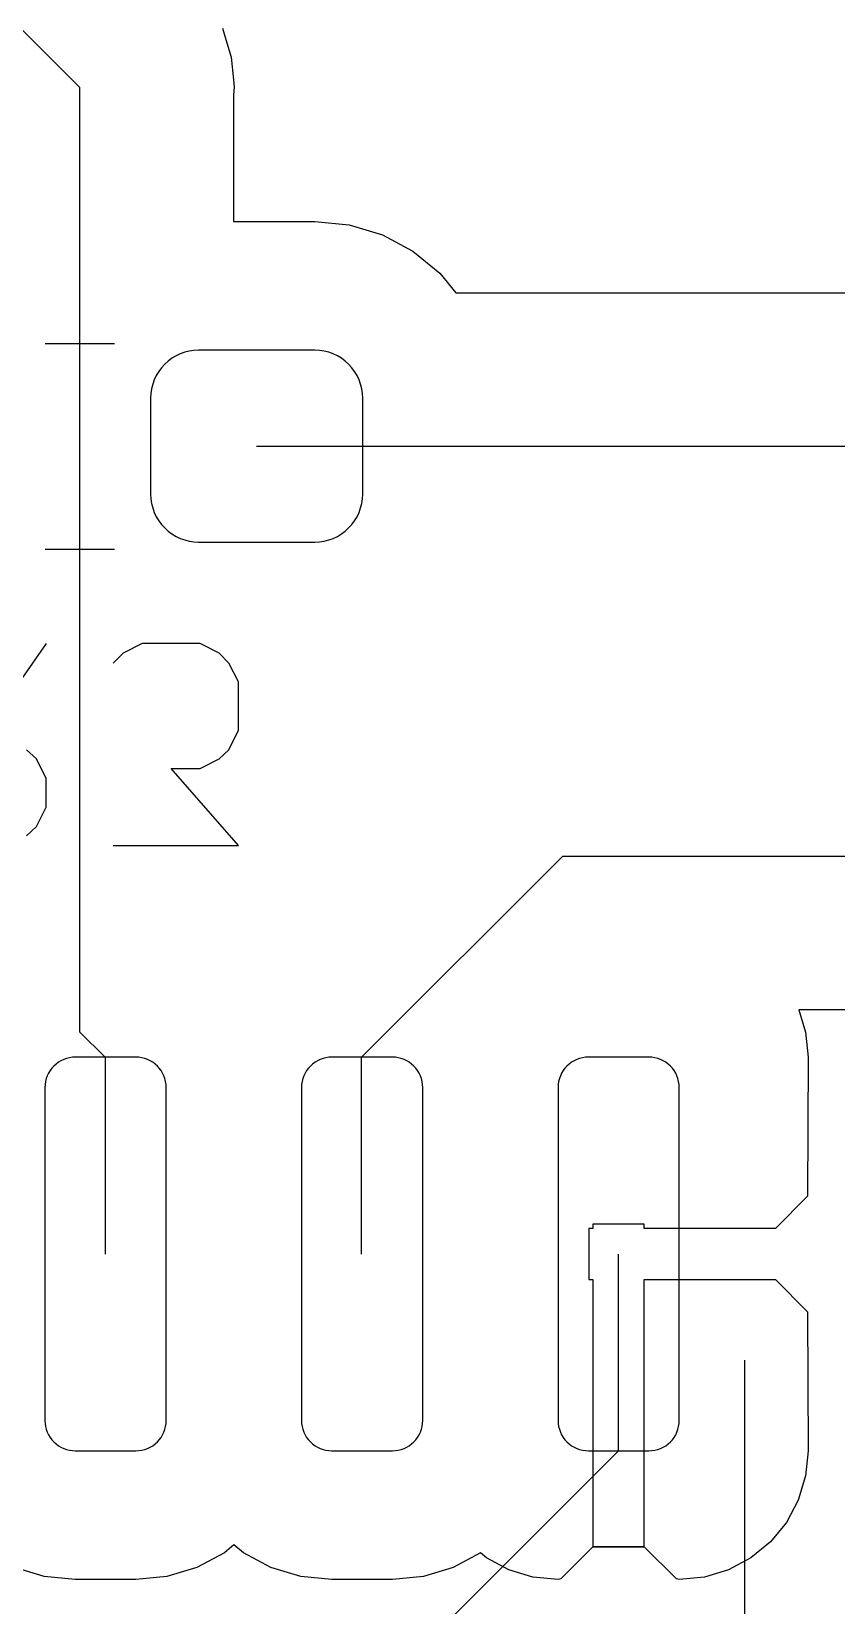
# Model space of a CAD drawing. Extents: x 169 to 33241, y 66 to 35500.
# Drawn here: x 17150 to 18720, y 5639 to 8709 of the extents above; entities that cross this region are included whole.
import ezdxf

# ---------------------------------------------------------------- set-up
doc = ezdxf.new("R2010")
doc.units = 0

msp = doc.modelspace()

# ---------------------------------------------------------------- linework, layer by layer
at = {"layer": 'Layer 1'}
for p, q in [((16444, 9400), (17244, 8600)), ((17522.7, 8715.06), (17529.5, 8692.82)), ((17529.5, 8692.82), (17539.8, 8658.66)), ((17539.8, 8658.66), (17544.2, 8614.7)), ((17244, 8600), (17244, 6758)), ((17544.2, 8614.7), (17544.2, 8614.69)), ((17544.2, 8614.69), (17545.6, 8600)), ((17545.6, 8600), (17544.2, 8585.31)), ((17544.2, 8585.31), (17544.2, 8338.22)), ((17544.2, 8338.22), (17702.6, 8338.22)), ((17702.6, 8338.22), (17769.9, 8331.59)), ((17769.9, 8331.59), (17834.5, 8311.98)), ((17834.5, 8311.98), (17894.1, 8280.12)), ((17894.1, 8280.12), (17946.4, 8237.25)), ((17946.4, 8237.25), (17977.6, 8199.21)), ((17977.6, 8199.21), (18906.7, 8199.21)), ((17177, 8100), (17312, 8100)), ((17432.2, 8075.97), (17424.3, 8071.25)), ((17432.2, 8075.97), (17424.3, 8071.25)), ((17440.5, 8079.89), (17432.2, 8075.97)), ((17440.5, 8079.89), (17432.2, 8075.97)), ((17449.1, 8082.98), (17440.5, 8079.89)), ((17449.1, 8082.98), (17440.5, 8079.89)), ((17458, 8085.21), (17449.1, 8082.98)), ((17458, 8085.21), (17449.1, 8082.98)), ((17467.1, 8086.56), (17458, 8085.21)), ((17467.1, 8086.56), (17458, 8085.21)), ((17476.2, 8087.01), (17467.1, 8086.56)), ((17476.2, 8087.01), (17467.1, 8086.56)), ((17702.6, 8087.01), (17476.2, 8087.01)), ((17702.6, 8087.01), (17476.2, 8087.01)), ((17711.8, 8086.56), (17702.6, 8087.01)), ((17711.8, 8086.56), (17702.6, 8087.01)), ((17720.9, 8085.21), (17711.8, 8086.56)), ((17720.9, 8085.21), (17711.8, 8086.56)), ((17729.8, 8082.98), (17720.9, 8085.21)), ((17729.8, 8082.98), (17720.9, 8085.21)), ((17738.4, 8079.89), (17729.8, 8082.98)), ((17738.4, 8079.89), (17729.8, 8082.98)), ((17746.7, 8075.97), (17738.4, 8079.89)), ((17746.7, 8075.97), (17738.4, 8079.89)), ((17754.6, 8071.25), (17746.7, 8075.97)), ((17754.6, 8071.25), (17746.7, 8075.97)), ((17398.5, 8045.45), (17393.8, 8037.58)), ((17398.5, 8045.45), (17393.8, 8037.58)), ((17404, 8052.82), (17398.5, 8045.45)), ((17404, 8052.82), (17398.5, 8045.45)), ((17410.1, 8059.62), (17404, 8052.82)), ((17410.1, 8059.62), (17404, 8052.82)), ((17416.9, 8065.78), (17410.1, 8059.62)), ((17416.9, 8065.78), (17410.1, 8059.62)), ((17424.3, 8071.25), (17416.9, 8065.78)), ((17424.3, 8071.25), (17416.9, 8065.78)), ((17761.9, 8065.78), (17754.6, 8071.25)), ((17761.9, 8065.78), (17754.6, 8071.25)), ((17768.7, 8059.62), (17761.9, 8065.78)), ((17768.7, 8059.62), (17761.9, 8065.78)), ((17774.9, 8052.82), (17768.7, 8059.62)), ((17774.9, 8052.82), (17768.7, 8059.62)), ((17780.4, 8045.45), (17774.9, 8052.82)), ((17780.4, 8045.45), (17774.9, 8052.82)), ((17785.1, 8037.58), (17780.4, 8045.45)), ((17785.1, 8037.58), (17780.4, 8045.45)), ((17386.8, 8020.65), (17384.5, 8011.75)), ((17386.8, 8020.65), (17384.5, 8011.75)), ((17389.9, 8029.29), (17386.8, 8020.65)), ((17389.9, 8029.29), (17386.8, 8020.65)), ((17393.8, 8037.58), (17389.9, 8029.29)), ((17393.8, 8037.58), (17389.9, 8029.29)), ((17789, 8029.29), (17785.1, 8037.58)), ((17789, 8029.29), (17785.1, 8037.58)), ((17792.1, 8020.65), (17789, 8029.29)), ((17792.1, 8020.65), (17789, 8029.29)), ((17794.3, 8011.75), (17792.1, 8020.65)), ((17794.3, 8011.75), (17792.1, 8020.65)), ((17383.2, 8002.67), (17382.7, 7993.5)), ((17383.2, 8002.67), (17382.7, 7993.5)), ((17382.7, 7993.5), (17382.7, 7806.5)), ((17382.7, 7993.5), (17382.7, 7806.5)), ((17384.5, 8011.75), (17383.2, 8002.67)), ((17384.5, 8011.75), (17383.2, 8002.67)), ((17795.7, 8002.67), (17794.3, 8011.75)), ((17795.7, 8002.67), (17794.3, 8011.75)), ((17796.1, 7993.5), (17795.7, 8002.67)), ((17796.1, 7993.5), (17795.7, 8002.67)), ((17796.1, 7806.5), (17796.1, 7993.5)), ((17796.1, 7806.5), (17796.1, 7993.5)), ((17589, 7900), (29844, 7900)), ((17382.7, 7806.5), (17383.2, 7797.33)), ((17382.7, 7806.5), (17383.2, 7797.33)), ((17795.7, 7797.33), (17796.1, 7806.5)), ((17795.7, 7797.33), (17796.1, 7806.5)), ((17383.2, 7797.33), (17384.5, 7788.25)), ((17383.2, 7797.33), (17384.5, 7788.25)), ((17384.5, 7788.25), (17386.8, 7779.35)), ((17384.5, 7788.25), (17386.8, 7779.35)), ((17386.8, 7779.35), (17389.9, 7770.71)), ((17386.8, 7779.35), (17389.9, 7770.71)), ((17389.9, 7770.71), (17393.8, 7762.42)), ((17389.9, 7770.71), (17393.8, 7762.42)), ((17785.1, 7762.42), (17789, 7770.71)), ((17785.1, 7762.42), (17789, 7770.71)), ((17789, 7770.71), (17792.1, 7779.35)), ((17789, 7770.71), (17792.1, 7779.35)), ((17792.1, 7779.35), (17794.3, 7788.25)), ((17792.1, 7779.35), (17794.3, 7788.25)), ((17794.3, 7788.25), (17795.7, 7797.33)), ((17794.3, 7788.25), (17795.7, 7797.33)), ((17393.8, 7762.42), (17398.5, 7754.55)), ((17393.8, 7762.42), (17398.5, 7754.55)), ((17398.5, 7754.55), (17404, 7747.18)), ((17398.5, 7754.55), (17404, 7747.18)), ((17404, 7747.18), (17410.1, 7740.38)), ((17404, 7747.18), (17410.1, 7740.38)), ((17410.1, 7740.38), (17416.9, 7734.22)), ((17410.1, 7740.38), (17416.9, 7734.22)), ((17761.9, 7734.22), (17768.7, 7740.38)), ((17761.9, 7734.22), (17768.7, 7740.38)), ((17768.7, 7740.38), (17774.9, 7747.18)), ((17768.7, 7740.38), (17774.9, 7747.18)), ((17774.9, 7747.18), (17780.4, 7754.55)), ((17774.9, 7747.18), (17780.4, 7754.55)), ((17780.4, 7754.55), (17785.1, 7762.42)), ((17780.4, 7754.55), (17785.1, 7762.42)), ((17416.9, 7734.22), (17424.3, 7728.75)), ((17416.9, 7734.22), (17424.3, 7728.75)), ((17424.3, 7728.75), (17432.2, 7724.03)), ((17424.3, 7728.75), (17432.2, 7724.03)), ((17432.2, 7724.03), (17440.5, 7720.11)), ((17432.2, 7724.03), (17440.5, 7720.11)), ((17440.5, 7720.11), (17449.1, 7717.02)), ((17440.5, 7720.11), (17449.1, 7717.02)), ((17449.1, 7717.02), (17458, 7714.79)), ((17449.1, 7717.02), (17458, 7714.79)), ((17458, 7714.79), (17467.1, 7713.44)), ((17458, 7714.79), (17467.1, 7713.44)), ((17467.1, 7713.44), (17476.2, 7712.99)), ((17467.1, 7713.44), (17476.2, 7712.99)), ((17476.2, 7712.99), (17702.6, 7712.99)), ((17476.2, 7712.99), (17702.6, 7712.99)), ((17702.6, 7712.99), (17711.8, 7713.44)), ((17702.6, 7712.99), (17711.8, 7713.44)), ((17711.8, 7713.44), (17720.9, 7714.79)), ((17711.8, 7713.44), (17720.9, 7714.79)), ((17720.9, 7714.79), (17729.8, 7717.02)), ((17720.9, 7714.79), (17729.8, 7717.02)), ((17729.8, 7717.02), (17738.4, 7720.11)), ((17729.8, 7717.02), (17738.4, 7720.11)), ((17738.4, 7720.11), (17746.7, 7724.03)), ((17738.4, 7720.11), (17746.7, 7724.03)), ((17746.7, 7724.03), (17754.6, 7728.75)), ((17746.7, 7724.03), (17754.6, 7728.75)), ((17754.6, 7728.75), (17761.9, 7734.22)), ((17754.6, 7728.75), (17761.9, 7734.22)), ((17177, 7699), (17312, 7699)), ((17179, 7515), (17048, 7327)), ((17329, 7496), (17310, 7477)), ((17366, 7515), (17329, 7496)), ((17479, 7515), (17366, 7515)), ((17516, 7496), (17479, 7515)), ((17535, 7477), (17516, 7496)), ((17554, 7440), (17535, 7477)), ((17554, 7346), (17554, 7440)), ((17535, 7308), (17554, 7346)), ((17160, 7290), (17141, 7308)), ((17516, 7290), (17535, 7308)), ((17179, 7252), (17160, 7290)), ((17479, 7271), (17516, 7290)), ((17179, 7196), (17179, 7252)), ((17554, 7121), (17423, 7271)), ((17423, 7271), (17479, 7271)), ((17160, 7158), (17179, 7196)), ((17141, 7140), (17160, 7158)), ((17310, 7121), (17554, 7121)), ((17794, 6708), (18186, 7100)), ((18186, 7100), (19096, 7100)), ((19081.4, 6800.79), (18646.2, 6800.79)), ((18646.2, 6800.79), (18659.4, 6757.28)), ((17244, 6758), (17294, 6708)), ((18659.4, 6757.28), (18664.3, 6708.27)), ((17198.4, 6694.86), (17194.1, 6690.97)), ((17198.4, 6694.86), (17194.1, 6690.97)), ((17203.1, 6698.31), (17198.4, 6694.86)), ((17203.1, 6698.31), (17198.4, 6694.86)), ((17208, 6701.29), (17203.1, 6698.31)), ((17208, 6701.29), (17203.1, 6698.31)), ((17213.3, 6703.77), (17208, 6701.29)), ((17213.3, 6703.77), (17208, 6701.29)), ((17218.7, 6705.72), (17213.3, 6703.77)), ((17218.7, 6705.72), (17213.3, 6703.77)), ((17224.4, 6707.13), (17218.7, 6705.72)), ((17224.4, 6707.13), (17218.7, 6705.72)), ((17230.1, 6707.98), (17224.4, 6707.13)), ((17230.1, 6707.98), (17224.4, 6707.13)), ((17235.9, 6708.27), (17230.1, 6707.98)), ((17235.9, 6708.27), (17230.1, 6707.98)), ((17354, 6708.27), (17235.9, 6708.27)), ((17354, 6708.27), (17235.9, 6708.27)), ((17294, 6708), (17294, 6324)), ((17359.8, 6707.98), (17354, 6708.27)), ((17359.8, 6707.98), (17354, 6708.27)), ((17365.5, 6707.13), (17359.8, 6707.98)), ((17365.5, 6707.13), (17359.8, 6707.98)), ((17371.1, 6705.72), (17365.5, 6707.13)), ((17371.1, 6705.72), (17365.5, 6707.13)), ((17376.6, 6703.77), (17371.1, 6705.72)), ((17376.6, 6703.77), (17371.1, 6705.72)), ((17381.8, 6701.29), (17376.6, 6703.77)), ((17381.8, 6701.29), (17376.6, 6703.77)), ((17386.8, 6698.31), (17381.8, 6701.29)), ((17386.8, 6698.31), (17381.8, 6701.29)), ((17391.5, 6694.86), (17386.8, 6698.31)), ((17391.5, 6694.86), (17386.8, 6698.31)), ((17395.8, 6690.97), (17391.5, 6694.86)), ((17395.8, 6690.97), (17391.5, 6694.86)), ((17698.4, 6694.86), (17694.1, 6690.97)), ((17698.4, 6694.86), (17694.1, 6690.97)), ((17703.1, 6698.31), (17698.4, 6694.86)), ((17703.1, 6698.31), (17698.4, 6694.86)), ((17708, 6701.29), (17703.1, 6698.31)), ((17708, 6701.29), (17703.1, 6698.31)), ((17713.3, 6703.77), (17708, 6701.29)), ((17713.3, 6703.77), (17708, 6701.29)), ((17718.7, 6705.72), (17713.3, 6703.77)), ((17718.7, 6705.72), (17713.3, 6703.77)), ((17724.4, 6707.13), (17718.7, 6705.72)), ((17724.4, 6707.13), (17718.7, 6705.72)), ((17730.1, 6707.98), (17724.4, 6707.13)), ((17730.1, 6707.98), (17724.4, 6707.13)), ((17735.9, 6708.27), (17730.1, 6707.98)), ((17735.9, 6708.27), (17730.1, 6707.98)), ((17854, 6708.27), (17735.9, 6708.27)), ((17854, 6708.27), (17735.9, 6708.27)), ((17794, 6324), (17794, 6708)), ((17859.8, 6707.98), (17854, 6708.27)), ((17859.8, 6707.98), (17854, 6708.27)), ((17865.5, 6707.13), (17859.8, 6707.98)), ((17865.5, 6707.13), (17859.8, 6707.98)), ((17871.1, 6705.72), (17865.5, 6707.13)), ((17871.1, 6705.72), (17865.5, 6707.13)), ((17876.6, 6703.77), (17871.1, 6705.72)), ((17876.6, 6703.77), (17871.1, 6705.72)), ((17881.8, 6701.29), (17876.6, 6703.77)), ((17881.8, 6701.29), (17876.6, 6703.77)), ((17886.8, 6698.31), (17881.8, 6701.29)), ((17886.8, 6698.31), (17881.8, 6701.29)), ((17891.5, 6694.86), (17886.8, 6698.31)), ((17891.5, 6694.86), (17886.8, 6698.31)), ((17895.8, 6690.97), (17891.5, 6694.86)), ((17895.8, 6690.97), (17891.5, 6694.86)), ((18198.4, 6694.86), (18194.1, 6690.97)), ((18198.4, 6694.86), (18194.1, 6690.97)), ((18203.1, 6698.31), (18198.4, 6694.86)), ((18203.1, 6698.31), (18198.4, 6694.86)), ((18208, 6701.29), (18203.1, 6698.31)), ((18208, 6701.29), (18203.1, 6698.31)), ((18213.3, 6703.77), (18208, 6701.29)), ((18213.3, 6703.77), (18208, 6701.29)), ((18218.7, 6705.72), (18213.3, 6703.77)), ((18218.7, 6705.72), (18213.3, 6703.77)), ((18224.4, 6707.13), (18218.7, 6705.72)), ((18224.4, 6707.13), (18218.7, 6705.72)), ((18230.1, 6707.98), (18224.4, 6707.13)), ((18230.1, 6707.98), (18224.4, 6707.13)), ((18235.9, 6708.27), (18230.1, 6707.98)), ((18235.9, 6708.27), (18230.1, 6707.98)), ((18354, 6708.27), (18235.9, 6708.27)), ((18354, 6708.27), (18235.9, 6708.27)), ((18359.8, 6707.98), (18354, 6708.27)), ((18359.8, 6707.98), (18354, 6708.27)), ((18365.5, 6707.13), (18359.8, 6707.98)), ((18365.5, 6707.13), (18359.8, 6707.98)), ((18371.1, 6705.72), (18365.5, 6707.13)), ((18371.1, 6705.72), (18365.5, 6707.13)), ((18376.6, 6703.77), (18371.1, 6705.72)), ((18376.6, 6703.77), (18371.1, 6705.72)), ((18381.8, 6701.29), (18376.6, 6703.77)), ((18381.8, 6701.29), (18376.6, 6703.77)), ((18386.8, 6698.31), (18381.8, 6701.29)), ((18386.8, 6698.31), (18381.8, 6701.29)), ((18391.5, 6694.86), (18386.8, 6698.31)), ((18391.5, 6694.86), (18386.8, 6698.31)), ((18395.8, 6690.97), (18391.5, 6694.86)), ((18395.8, 6690.97), (18391.5, 6694.86)), ((18664.3, 6708.27), (18663, 6436.91)), ((17179.4, 6666.36), (17178, 6660.73)), ((17179.4, 6666.36), (17178, 6660.73)), ((17181.3, 6671.81), (17179.4, 6666.36)), ((17181.3, 6671.81), (17179.4, 6666.36)), ((17183.8, 6677.05), (17181.3, 6671.81)), ((17183.8, 6677.05), (17181.3, 6671.81)), ((17186.8, 6682.02), (17183.8, 6677.05)), ((17186.8, 6682.02), (17183.8, 6677.05)), ((17190.2, 6686.68), (17186.8, 6682.02)), ((17190.2, 6686.68), (17186.8, 6682.02)), ((17194.1, 6690.97), (17190.2, 6686.68)), ((17194.1, 6690.97), (17190.2, 6686.68)), ((17399.6, 6686.68), (17395.8, 6690.97)), ((17399.6, 6686.68), (17395.8, 6690.97)), ((17403.1, 6682.02), (17399.6, 6686.68)), ((17403.1, 6682.02), (17399.6, 6686.68)), ((17406.1, 6677.05), (17403.1, 6682.02)), ((17406.1, 6677.05), (17403.1, 6682.02)), ((17408.6, 6671.81), (17406.1, 6677.05)), ((17408.6, 6671.81), (17406.1, 6677.05)), ((17410.5, 6666.36), (17408.6, 6671.81)), ((17410.5, 6666.36), (17408.6, 6671.81)), ((17411.9, 6660.73), (17410.5, 6666.36)), ((17411.9, 6660.73), (17410.5, 6666.36)), ((17679.4, 6666.36), (17678, 6660.73)), ((17679.4, 6666.36), (17678, 6660.73)), ((17681.3, 6671.81), (17679.4, 6666.36)), ((17681.3, 6671.81), (17679.4, 6666.36)), ((17683.8, 6677.05), (17681.3, 6671.81)), ((17683.8, 6677.05), (17681.3, 6671.81)), ((17686.8, 6682.02), (17683.8, 6677.05)), ((17686.8, 6682.02), (17683.8, 6677.05)), ((17690.2, 6686.68), (17686.8, 6682.02)), ((17690.2, 6686.68), (17686.8, 6682.02)), ((17694.1, 6690.97), (17690.2, 6686.68)), ((17694.1, 6690.97), (17690.2, 6686.68)), ((17899.6, 6686.68), (17895.8, 6690.97)), ((17899.6, 6686.68), (17895.8, 6690.97)), ((17903.1, 6682.02), (17899.6, 6686.68)), ((17903.1, 6682.02), (17899.6, 6686.68)), ((17906.1, 6677.05), (17903.1, 6682.02)), ((17906.1, 6677.05), (17903.1, 6682.02)), ((17908.6, 6671.81), (17906.1, 6677.05)), ((17908.6, 6671.81), (17906.1, 6677.05)), ((17910.5, 6666.36), (17908.6, 6671.81)), ((17910.5, 6666.36), (17908.6, 6671.81)), ((17911.9, 6660.73), (17910.5, 6666.36)), ((17911.9, 6660.73), (17910.5, 6666.36)), ((18179.4, 6666.36), (18178, 6660.73)), ((18179.4, 6666.36), (18178, 6660.73)), ((18181.3, 6671.81), (18179.4, 6666.36)), ((18181.3, 6671.81), (18179.4, 6666.36)), ((18183.8, 6677.05), (18181.3, 6671.81)), ((18183.8, 6677.05), (18181.3, 6671.81)), ((18186.8, 6682.02), (18183.8, 6677.05)), ((18186.8, 6682.02), (18183.8, 6677.05)), ((18190.2, 6686.68), (18186.8, 6682.02)), ((18190.2, 6686.68), (18186.8, 6682.02)), ((18194.1, 6690.97), (18190.2, 6686.68)), ((18194.1, 6690.97), (18190.2, 6686.68)), ((18399.6, 6686.68), (18395.8, 6690.97)), ((18399.6, 6686.68), (18395.8, 6690.97)), ((18403.1, 6682.02), (18399.6, 6686.68)), ((18403.1, 6682.02), (18399.6, 6686.68)), ((18406.1, 6677.05), (18403.1, 6682.02)), ((18406.1, 6677.05), (18403.1, 6682.02)), ((18408.6, 6671.81), (18406.1, 6677.05)), ((18408.6, 6671.81), (18406.1, 6677.05)), ((18410.5, 6666.36), (18408.6, 6671.81)), ((18410.5, 6666.36), (18408.6, 6671.81)), ((18411.9, 6660.73), (18410.5, 6666.36)), ((18411.9, 6660.73), (18410.5, 6666.36)), ((17177.1, 6655), (17176.8, 6649.21)), ((17177.1, 6655), (17176.8, 6649.21)), ((17176.8, 6649.21), (17176.8, 5999.61)), ((17176.8, 6649.21), (17176.8, 5999.61)), ((17178, 6660.73), (17177.1, 6655)), ((17178, 6660.73), (17177.1, 6655)), ((17412.8, 6655), (17411.9, 6660.73)), ((17412.8, 6655), (17411.9, 6660.73)), ((17413, 6649.21), (17412.8, 6655)), ((17413, 6649.21), (17412.8, 6655)), ((17413, 5999.61), (17413, 6649.21)), ((17413, 5999.61), (17413, 6649.21)), ((17677.1, 6655), (17676.8, 6649.21)), ((17677.1, 6655), (17676.8, 6649.21)), ((17676.8, 6649.21), (17676.8, 5999.61)), ((17676.8, 6649.21), (17676.8, 5999.61)), ((17678, 6660.73), (17677.1, 6655)), ((17678, 6660.73), (17677.1, 6655)), ((17912.8, 6655), (17911.9, 6660.73)), ((17912.8, 6655), (17911.9, 6660.73)), ((17913, 6649.21), (17912.8, 6655)), ((17913, 6649.21), (17912.8, 6655)), ((17913, 5999.61), (17913, 6649.21)), ((17913, 5999.61), (17913, 6649.21)), ((18177.1, 6655), (18176.8, 6649.21)), ((18177.1, 6655), (18176.8, 6649.21)), ((18176.8, 6649.21), (18176.8, 5999.61)), ((18176.8, 6649.21), (18176.8, 5999.61)), ((18178, 6660.73), (18177.1, 6655)), ((18178, 6660.73), (18177.1, 6655)), ((18412.8, 6655), (18411.9, 6660.73)), ((18412.8, 6655), (18411.9, 6660.73)), ((18413, 6649.21), (18412.8, 6655)), ((18413, 6649.21), (18412.8, 6655)), ((18413, 5999.61), (18413, 6649.21)), ((18413, 5999.61), (18413, 6649.21)), ((18663, 6436.91), (18600.5, 6374.41)), ((18244.9, 6374.41), (18237.1, 6374.41)), ((18237.1, 6374.41), (18237.1, 6274.41)), ((18344.9, 6382.28), (18244.9, 6382.28)), ((18244.9, 6382.28), (18244.9, 6374.41)), ((18344.9, 6374.41), (18344.9, 6382.28)), ((18600.5, 6374.41), (18344.9, 6374.41)), ((18294, 6324), (18294, 5940)), ((18237.1, 6274.41), (18244.9, 6274.41)), ((18244.9, 6274.41), (18244.9, 5753.05)), ((18344.9, 5753.05), (18344.9, 6274.41)), ((18344.9, 6274.41), (18600.5, 6274.41)), ((18600.5, 6274.41), (18663, 6211.91)), ((18663, 6211.91), (18664.3, 5940.55)), ((18541, 5350), (18541, 6117)), ((17176.8, 5999.61), (17177.1, 5993.82)), ((17176.8, 5999.61), (17177.1, 5993.82)), ((17177.1, 5993.82), (17178, 5988.09)), ((17177.1, 5993.82), (17178, 5988.09)), ((17178, 5988.09), (17179.4, 5982.46)), ((17178, 5988.09), (17179.4, 5982.46)), ((17410.5, 5982.46), (17411.9, 5988.09)), ((17410.5, 5982.46), (17411.9, 5988.09)), ((17411.9, 5988.09), (17412.8, 5993.82)), ((17411.9, 5988.09), (17412.8, 5993.82)), ((17412.8, 5993.82), (17413, 5999.61)), ((17412.8, 5993.82), (17413, 5999.61)), ((17676.8, 5999.61), (17677.1, 5993.82)), ((17676.8, 5999.61), (17677.1, 5993.82)), ((17677.1, 5993.82), (17678, 5988.09)), ((17677.1, 5993.82), (17678, 5988.09)), ((17678, 5988.09), (17679.4, 5982.46)), ((17678, 5988.09), (17679.4, 5982.46)), ((17910.5, 5982.46), (17911.9, 5988.09)), ((17910.5, 5982.46), (17911.9, 5988.09)), ((17911.9, 5988.09), (17912.8, 5993.82)), ((17911.9, 5988.09), (17912.8, 5993.82)), ((17912.8, 5993.82), (17913, 5999.61)), ((17912.8, 5993.82), (17913, 5999.61)), ((18176.8, 5999.61), (18177.1, 5993.82)), ((18176.8, 5999.61), (18177.1, 5993.82)), ((18177.1, 5993.82), (18178, 5988.09)), ((18177.1, 5993.82), (18178, 5988.09)), ((18178, 5988.09), (18179.4, 5982.46)), ((18178, 5988.09), (18179.4, 5982.46)), ((18410.5, 5982.46), (18411.9, 5988.09)), ((18410.5, 5982.46), (18411.9, 5988.09)), ((18411.9, 5988.09), (18412.8, 5993.82)), ((18411.9, 5988.09), (18412.8, 5993.82)), ((18412.8, 5993.82), (18413, 5999.61)), ((18412.8, 5993.82), (18413, 5999.61)), ((17179.4, 5982.46), (17181.3, 5977.01)), ((17179.4, 5982.46), (17181.3, 5977.01)), ((17181.3, 5977.01), (17183.8, 5971.77)), ((17181.3, 5977.01), (17183.8, 5971.77)), ((17183.8, 5971.77), (17186.8, 5966.8)), ((17183.8, 5971.77), (17186.8, 5966.8)), ((17186.8, 5966.8), (17190.2, 5962.14)), ((17186.8, 5966.8), (17190.2, 5962.14)), ((17190.2, 5962.14), (17194.1, 5957.85)), ((17190.2, 5962.14), (17194.1, 5957.85)), ((17194.1, 5957.85), (17198.4, 5953.96)), ((17194.1, 5957.85), (17198.4, 5953.96)), ((17391.5, 5953.96), (17395.8, 5957.85)), ((17391.5, 5953.96), (17395.8, 5957.85)), ((17395.8, 5957.85), (17399.6, 5962.14)), ((17395.8, 5957.85), (17399.6, 5962.14)), ((17399.6, 5962.14), (17403.1, 5966.8)), ((17399.6, 5962.14), (17403.1, 5966.8)), ((17403.1, 5966.8), (17406.1, 5971.77)), ((17403.1, 5966.8), (17406.1, 5971.77)), ((17406.1, 5971.77), (17408.6, 5977.01)), ((17406.1, 5971.77), (17408.6, 5977.01)), ((17408.6, 5977.01), (17410.5, 5982.46)), ((17408.6, 5977.01), (17410.5, 5982.46)), ((17679.4, 5982.46), (17681.3, 5977.01)), ((17679.4, 5982.46), (17681.3, 5977.01)), ((17681.3, 5977.01), (17683.8, 5971.77)), ((17681.3, 5977.01), (17683.8, 5971.77)), ((17683.8, 5971.77), (17686.8, 5966.8)), ((17683.8, 5971.77), (17686.8, 5966.8)), ((17686.8, 5966.8), (17690.2, 5962.14)), ((17686.8, 5966.8), (17690.2, 5962.14)), ((17690.2, 5962.14), (17694.1, 5957.85)), ((17690.2, 5962.14), (17694.1, 5957.85)), ((17694.1, 5957.85), (17698.4, 5953.96)), ((17694.1, 5957.85), (17698.4, 5953.96)), ((17891.5, 5953.96), (17895.8, 5957.85)), ((17891.5, 5953.96), (17895.8, 5957.85)), ((17895.8, 5957.85), (17899.6, 5962.14)), ((17895.8, 5957.85), (17899.6, 5962.14)), ((17899.6, 5962.14), (17903.1, 5966.8)), ((17899.6, 5962.14), (17903.1, 5966.8)), ((17903.1, 5966.8), (17906.1, 5971.77)), ((17903.1, 5966.8), (17906.1, 5971.77)), ((17906.1, 5971.77), (17908.6, 5977.01)), ((17906.1, 5971.77), (17908.6, 5977.01)), ((17908.6, 5977.01), (17910.5, 5982.46)), ((17908.6, 5977.01), (17910.5, 5982.46)), ((18179.4, 5982.46), (18181.3, 5977.01)), ((18179.4, 5982.46), (18181.3, 5977.01)), ((18181.3, 5977.01), (18183.8, 5971.77)), ((18181.3, 5977.01), (18183.8, 5971.77)), ((18183.8, 5971.77), (18186.8, 5966.8)), ((18183.8, 5971.77), (18186.8, 5966.8)), ((18186.8, 5966.8), (18190.2, 5962.14)), ((18186.8, 5966.8), (18190.2, 5962.14)), ((18190.2, 5962.14), (18194.1, 5957.85)), ((18190.2, 5962.14), (18194.1, 5957.85)), ((18194.1, 5957.85), (18198.4, 5953.96)), ((18194.1, 5957.85), (18198.4, 5953.96)), ((18391.5, 5953.96), (18395.8, 5957.85)), ((18391.5, 5953.96), (18395.8, 5957.85)), ((18395.8, 5957.85), (18399.6, 5962.14)), ((18395.8, 5957.85), (18399.6, 5962.14)), ((18399.6, 5962.14), (18403.1, 5966.8)), ((18399.6, 5962.14), (18403.1, 5966.8)), ((18403.1, 5966.8), (18406.1, 5971.77)), ((18403.1, 5966.8), (18406.1, 5971.77)), ((18406.1, 5971.77), (18408.6, 5977.01)), ((18406.1, 5971.77), (18408.6, 5977.01)), ((18408.6, 5977.01), (18410.5, 5982.46)), ((18408.6, 5977.01), (18410.5, 5982.46)), ((17198.4, 5953.96), (17203.1, 5950.5)), ((17198.4, 5953.96), (17203.1, 5950.5)), ((17203.1, 5950.5), (17208, 5947.52)), ((17203.1, 5950.5), (17208, 5947.52)), ((17208, 5947.52), (17213.3, 5945.05)), ((17208, 5947.52), (17213.3, 5945.05)), ((17213.3, 5945.05), (17218.7, 5943.09)), ((17213.3, 5945.05), (17218.7, 5943.09)), ((17218.7, 5943.09), (17224.4, 5941.69)), ((17218.7, 5943.09), (17224.4, 5941.69)), ((17224.4, 5941.69), (17230.1, 5940.84)), ((17224.4, 5941.69), (17230.1, 5940.84)), ((17230.1, 5940.84), (17235.9, 5940.55)), ((17230.1, 5940.84), (17235.9, 5940.55)), ((17235.9, 5940.55), (17354, 5940.55)), ((17235.9, 5940.55), (17354, 5940.55)), ((18294, 5940), (17294, 4940)), ((17354, 5940.55), (17359.8, 5940.84)), ((17354, 5940.55), (17359.8, 5940.84)), ((17359.8, 5940.84), (17365.5, 5941.69)), ((17359.8, 5940.84), (17365.5, 5941.69)), ((17365.5, 5941.69), (17371.1, 5943.09)), ((17365.5, 5941.69), (17371.1, 5943.09)), ((17371.1, 5943.09), (17376.6, 5945.05)), ((17371.1, 5943.09), (17376.6, 5945.05)), ((17376.6, 5945.05), (17381.8, 5947.52)), ((17376.6, 5945.05), (17381.8, 5947.52)), ((17381.8, 5947.52), (17386.8, 5950.5)), ((17381.8, 5947.52), (17386.8, 5950.5)), ((17386.8, 5950.5), (17391.5, 5953.96)), ((17386.8, 5950.5), (17391.5, 5953.96)), ((17698.4, 5953.96), (17703.1, 5950.5)), ((17698.4, 5953.96), (17703.1, 5950.5)), ((17703.1, 5950.5), (17708, 5947.52)), ((17703.1, 5950.5), (17708, 5947.52)), ((17708, 5947.52), (17713.3, 5945.05)), ((17708, 5947.52), (17713.3, 5945.05)), ((17713.3, 5945.05), (17718.7, 5943.09)), ((17713.3, 5945.05), (17718.7, 5943.09)), ((17718.7, 5943.09), (17724.4, 5941.69)), ((17718.7, 5943.09), (17724.4, 5941.69)), ((17724.4, 5941.69), (17730.1, 5940.84)), ((17724.4, 5941.69), (17730.1, 5940.84)), ((17730.1, 5940.84), (17735.9, 5940.55)), ((17730.1, 5940.84), (17735.9, 5940.55)), ((17735.9, 5940.55), (17854, 5940.55)), ((17735.9, 5940.55), (17854, 5940.55)), ((17854, 5940.55), (17859.8, 5940.84)), ((17854, 5940.55), (17859.8, 5940.84)), ((17859.8, 5940.84), (17865.5, 5941.69)), ((17859.8, 5940.84), (17865.5, 5941.69)), ((17865.5, 5941.69), (17871.1, 5943.09)), ((17865.5, 5941.69), (17871.1, 5943.09)), ((17871.1, 5943.09), (17876.6, 5945.05)), ((17871.1, 5943.09), (17876.6, 5945.05)), ((17876.6, 5945.05), (17881.8, 5947.52)), ((17876.6, 5945.05), (17881.8, 5947.52)), ((17881.8, 5947.52), (17886.8, 5950.5)), ((17881.8, 5947.52), (17886.8, 5950.5)), ((17886.8, 5950.5), (17891.5, 5953.96)), ((17886.8, 5950.5), (17891.5, 5953.96)), ((18198.4, 5953.96), (18203.1, 5950.5)), ((18198.4, 5953.96), (18203.1, 5950.5)), ((18203.1, 5950.5), (18208, 5947.52)), ((18203.1, 5950.5), (18208, 5947.52)), ((18208, 5947.52), (18213.3, 5945.05)), ((18208, 5947.52), (18213.3, 5945.05)), ((18213.3, 5945.05), (18218.7, 5943.09)), ((18213.3, 5945.05), (18218.7, 5943.09)), ((18218.7, 5943.09), (18224.4, 5941.69)), ((18218.7, 5943.09), (18224.4, 5941.69)), ((18224.4, 5941.69), (18230.1, 5940.84)), ((18224.4, 5941.69), (18230.1, 5940.84)), ((18230.1, 5940.84), (18235.9, 5940.55)), ((18230.1, 5940.84), (18235.9, 5940.55)), ((18235.9, 5940.55), (18354, 5940.55)), ((18235.9, 5940.55), (18354, 5940.55)), ((18354, 5940.55), (18359.8, 5940.84)), ((18354, 5940.55), (18359.8, 5940.84)), ((18359.8, 5940.84), (18365.5, 5941.69)), ((18359.8, 5940.84), (18365.5, 5941.69)), ((18365.5, 5941.69), (18371.1, 5943.09)), ((18365.5, 5941.69), (18371.1, 5943.09)), ((18371.1, 5943.09), (18376.6, 5945.05)), ((18371.1, 5943.09), (18376.6, 5945.05)), ((18376.6, 5945.05), (18381.8, 5947.52)), ((18376.6, 5945.05), (18381.8, 5947.52)), ((18381.8, 5947.52), (18386.8, 5950.5)), ((18381.8, 5947.52), (18386.8, 5950.5)), ((18386.8, 5950.5), (18391.5, 5953.96)), ((18386.8, 5950.5), (18391.5, 5953.96)), ((18664.3, 5940.55), (18659.4, 5891.54)), ((18659.4, 5891.54), (18645.1, 5844.42)), ((18645.1, 5844.42), (18621.9, 5800.99)), ((18621.9, 5800.99), (18590.7, 5762.92)), ((17526.4, 5741.63), (17472.7, 5712.96)), ((17544.9, 5756.87), (17526.4, 5741.63)), ((17563.5, 5741.63), (17544.9, 5756.87)), ((17617.2, 5712.96), (17563.5, 5741.63)), ((18025.6, 5741.23), (17972.7, 5712.96)), ((18037.3, 5731.68), (18025.6, 5741.23)), ((18244.9, 5753.05), (18182.4, 5690.55)), ((18244.9, 5753.05), (18344.9, 5753.05)), ((18344.9, 5753.05), (18244.9, 5753.05)), ((18407.4, 5690.55), (18344.9, 5753.05)), ((18590.7, 5762.92), (18552.6, 5731.68)), ((17175.4, 5695.3), (17117.2, 5712.96)), ((17472.7, 5712.96), (17414.5, 5695.3)), ((17675.4, 5695.3), (17617.2, 5712.96)), ((17972.7, 5712.96), (17914.5, 5695.3)), ((18080.7, 5708.46), (18037.3, 5731.68)), ((18552.6, 5731.68), (18509.2, 5708.46)), ((17235.9, 5689.34), (17175.4, 5695.3)), ((17354, 5689.34), (17235.9, 5689.34)), ((17414.5, 5695.3), (17354, 5689.34)), ((17735.9, 5689.34), (17675.4, 5695.3)), ((17854, 5689.34), (17735.9, 5689.34)), ((17914.5, 5695.3), (17854, 5689.34)), ((18127.8, 5694.17), (18080.7, 5708.46)), ((18176.8, 5689.34), (18127.8, 5694.17)), ((18182.4, 5690.55), (18176.8, 5689.34)), ((18413, 5689.34), (18407.4, 5690.55)), ((18462.1, 5694.17), (18413, 5689.34)), ((18509.2, 5708.46), (18462.1, 5694.17))]:
    msp.add_line(p, q, dxfattribs=at)

doc.saveas('drawing.dxf')
